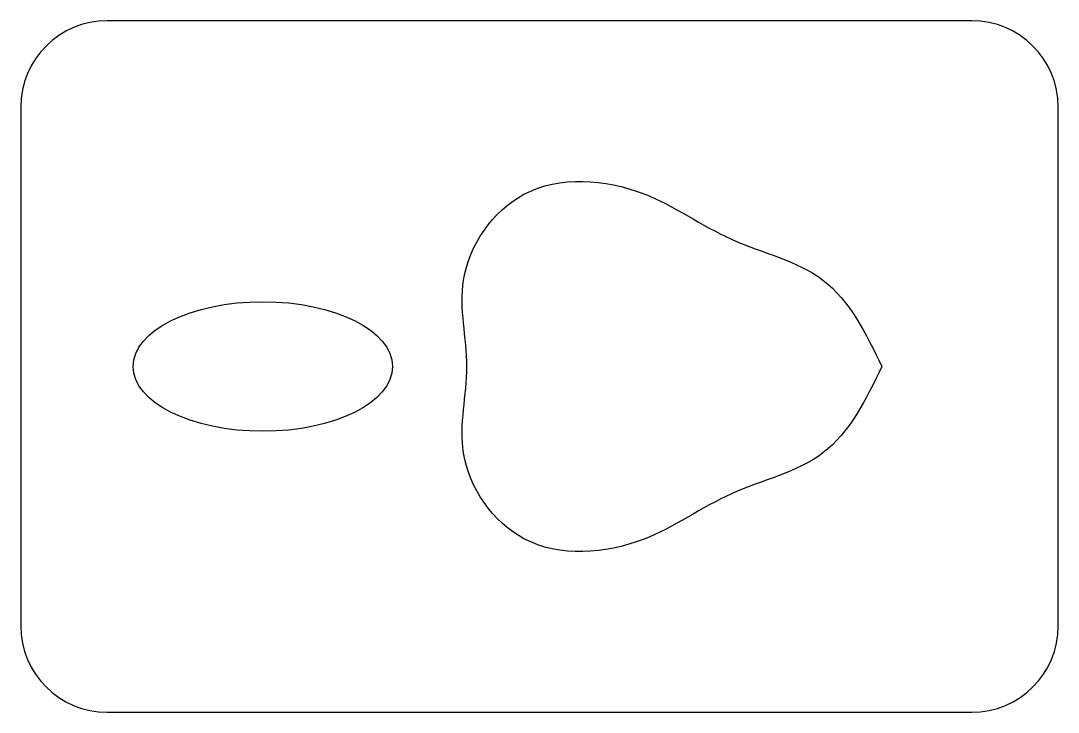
# Model space of a CAD drawing. Header units: inches. Extents: x 0 to 6, y 0 to 4.
import ezdxf

# ---------------------------------------------------------------- set-up
doc = ezdxf.new("R2010")
doc.units = ezdxf.units.IN

msp = doc.modelspace()

# ---------------------------------------------------------------- linework, layer by layer
for p, q in [((5.5, 4), (0.5, 4)), ((0, 3.5), (0, 0.5)), ((6, 0.5), (6, 3.5)), ((0.5, 0), (5.5, 0))]:
    msp.add_line(p, q)
for centre, start, end in [((0.5, 3.5), 90, 180), ((5.5, 3.5), 0, 90), ((0.5, 0.5), 180, 270), ((5.5, 0.5), 270, 0)]:
    msp.add_arc(centre, 0.5, start, end)
msp.add_ellipse((1.4, 2), major_axis=(0.75, 0), ratio=0.5)
msp.add_open_spline([(4.98, 2), (4.8867, 2.1914), (4.7041, 2.5662), (4.0862, 2.6999), (3.6008, 3.0669), (2.8838, 3.1248), (2.4799, 2.5371), (2.6253, 2), (2.4799, 1.4629), (2.8838, 0.8752), (3.6008, 0.9331), (4.0862, 1.3001), (4.7041, 1.4338), (4.8867, 1.8086), (4.98, 2)], degree=3, knots=[0, 0, 0, 0, 0.085085, 0.166575, 0.24732, 0.344348, 0.429639, 0.5, 0.570361, 0.655652, 0.75268, 0.833425, 0.914915, 1, 1, 1, 1])

doc.saveas('drawing.dxf')
